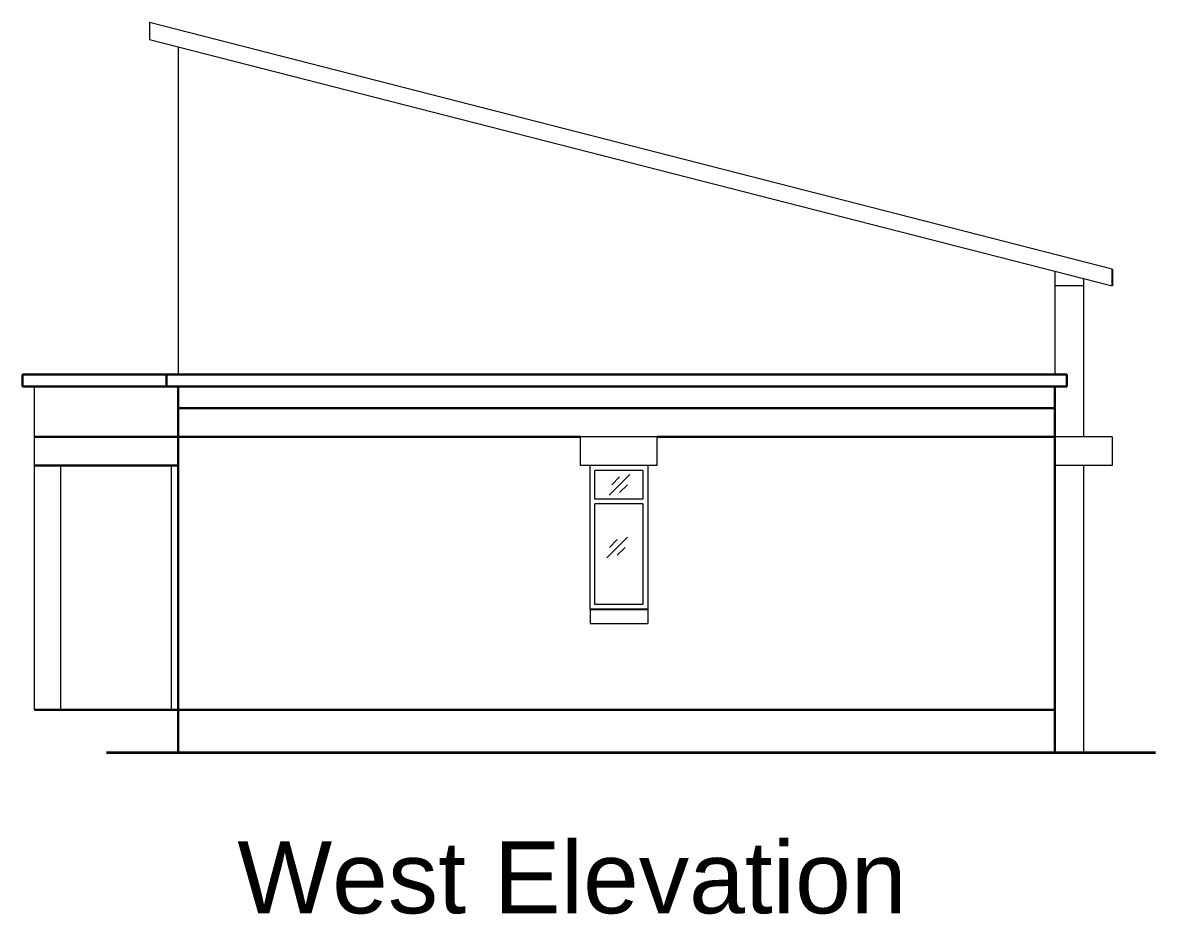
# Model space of a CAD drawing. Header units: inches. Extents: x -6800 to 96653, y -25814 to 17379.
# Drawn here: x -2486.3 to -2013.3, y 2236 to 2608.4 of the extents above; entities that cross this region are included whole.
import ezdxf

# ---------------------------------------------------------------- set-up
doc = ezdxf.new("R2010")
doc.units = ezdxf.units.IN
doc.header["$MEASUREMENT"] = 0
for name, color, linetype, lineweight in [('chajja elev', 4, 'Continuous', 20), ('ele back', 51, 'Continuous', 15), ('ele front', 30, 'Continuous', 30), ('Ground level', 210, 'Continuous', 35), ('Opening elevation', 130, 'Continuous', 9), ('text', 31, 'Continuous', 13), ('Win ele', 211, 'Continuous', 15)]:
    doc.layers.add(name, color=color, linetype=linetype, lineweight=lineweight)
doc.styles.get("Standard").update_dxf_attribs({"font": 'arial.ttf'})

msp = doc.modelspace()

# ---------------------------------------------------------------- linework, layer by layer
at = {"lineweight": 25, "transparency": 33554687}
for p, q in [((-2031.29, 2505.41), (-2031.29, 2498.41)), ((-2249.29, 2363.41), (-2225.29, 2363.41))]:
    msp.add_line(p, q, dxfattribs=at)
at = {"layer": 'chajja elev', "transparency": 33554687}
for p, q in [((-2221.29, 2435.41), (-2253.29, 2435.41)), ((-2253.29, 2423.41), (-2253.29, 2435.41)), ((-2221.29, 2423.41), (-2221.29, 2435.41)), ((-2031.29, 2435.41), (-2055.29, 2435.41)), ((-2031.29, 2435.41), (-2031.29, 2423.41)), ((-2221.29, 2423.41), (-2253.29, 2423.41)), ((-2031.29, 2423.41), (-2055.29, 2423.41)), ((-2225.29, 2363.41), (-2249.29, 2363.41)), ((-2249.29, 2363.41), (-2249.29, 2357.41)), ((-2225.29, 2363.41), (-2225.29, 2357.41)), ((-2249.29, 2357.41), (-2225.29, 2357.41))]:
    msp.add_line(p, q, dxfattribs=at)
at = {"layer": 'ele back', "transparency": 33554641}
for p, q in [((-2031.29, 2505.41), (-2433.29, 2608.41)), ((-2433.29, 2608.41), (-2433.29, 2601.41)), ((-2433.29, 2601.41), (-2031.29, 2498.41)), ((-2421.29, 2598.33), (-2421.29, 2461.41)), ((-2055.29, 2504.55), (-2055.29, 2461.41)), ((-2043.29, 2498.41), (-2055.29, 2498.41)), ((-2043.29, 2501.48), (-2043.29, 2435.41)), ((-2043.29, 2423.41), (-2043.29, 2303.41))]:
    msp.add_line(p, q, dxfattribs=at)
at = {"layer": 'ele front', "transparency": 33554687}
for p, q in [((-2486.29, 2461.41), (-2050.29, 2461.41)), ((-2486.29, 2456.41), (-2486.29, 2461.41)), ((-2426.29, 2461.41), (-2426.29, 2456.41)), ((-2050.29, 2461.41), (-2050.29, 2456.41)), ((-2486.29, 2456.41), (-2050.29, 2456.41)), ((-2421.29, 2456.41), (-2421.29, 2303.41)), ((-2055.29, 2456.41), (-2055.29, 2303.41)), ((-2421.29, 2447.41), (-2055.29, 2447.41)), ((-2481.29, 2435.41), (-2421.29, 2435.41)), ((-2421.29, 2435.41), (-2253.29, 2435.41)), ((-2221.29, 2435.41), (-2055.29, 2435.41)), ((-2481.29, 2423.41), (-2421.29, 2423.41)), ((-2481.29, 2321.41), (-2055.29, 2321.41)), ((-2055.29, 2321.41), (-2421.29, 2321.41))]:
    msp.add_line(p, q, dxfattribs=at)
at = {"layer": 'Ground level', "transparency": 33554687}
msp.add_line((-2013.29, 2303.41), (-2451.29, 2303.41), dxfattribs=at)
at = {"layer": 'Opening elevation', "lineweight": 5, "transparency": 33554526}
for p, q in [((-2241.38, 2411.05), (-2232.71, 2419.72)), ((-2240.31, 2415.38), (-2237.04, 2418.65)), ((-2237.04, 2412.12), (-2233.78, 2415.38)), ((-2242.34, 2384.86), (-2233.67, 2393.53)), ((-2241.28, 2389.19), (-2238.01, 2392.46)), ((-2238.01, 2385.93), (-2234.74, 2389.19))]:
    msp.add_line(p, q, dxfattribs=at)
at = {"layer": 'Win ele', "transparency": 33554526}
for p, q in [((-2481.29, 2321.41), (-2481.29, 2456.41)), ((-2470.29, 2321.41), (-2470.29, 2423.41)), ((-2424.29, 2423.41), (-2424.29, 2321.41))]:
    msp.add_line(p, q, dxfattribs=at)
at = {"layer": 'Win ele'}
for p, q in [((-2249.29, 2363.41), (-2249.29, 2423.41)), ((-2225.29, 2423.41), (-2225.29, 2363.41)), ((-2227.29, 2421.41), (-2247.29, 2421.41)), ((-2247.29, 2409.41), (-2247.29, 2421.41)), ((-2227.29, 2421.41), (-2227.29, 2409.41)), ((-2227.29, 2409.41), (-2247.29, 2409.41)), ((-2227.29, 2407.41), (-2247.29, 2407.41)), ((-2247.29, 2365.41), (-2247.29, 2407.41)), ((-2227.29, 2407.41), (-2227.29, 2365.41)), ((-2227.29, 2365.41), (-2247.29, 2365.41))]:
    msp.add_line(p, q, dxfattribs=at)

# ---------------------------------------------------------------- texts
at = {"layer": 'text', "transparency": 33554687, "insert": (-2396.62, 2266.39), "char_height": 30, "attachment_point": 1}
msp.add_mtext_dynamic_manual_height_columns('West Elevation', width=1010.0813, gutter_width=5.07, heights=[0], dxfattribs=at)

doc.saveas('drawing.dxf')
